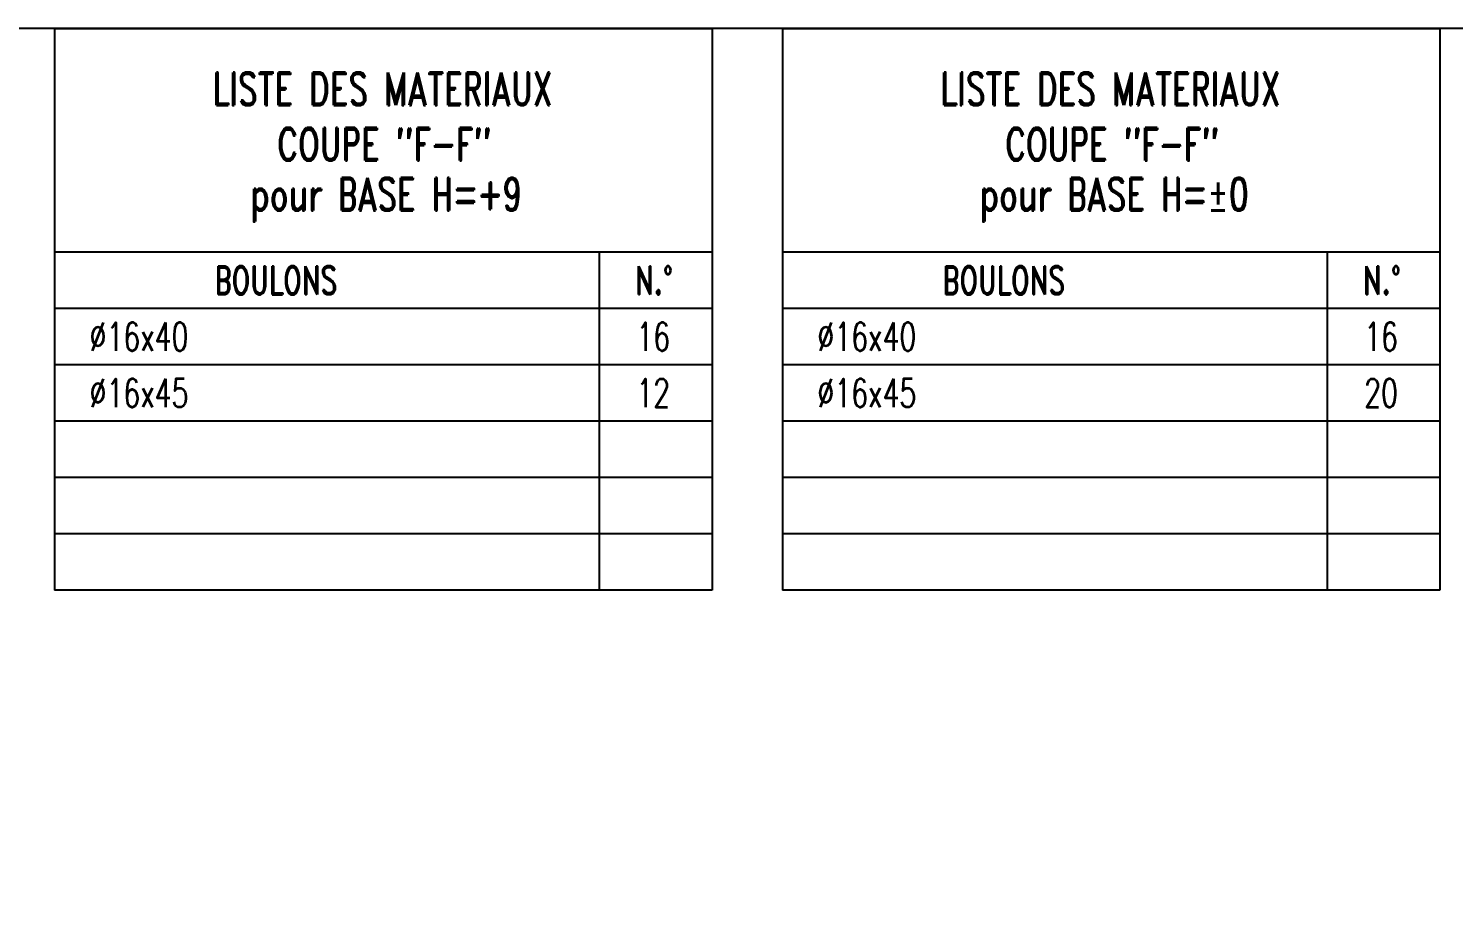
# Model space of a CAD drawing. Extents: x 533388 to 549608, y -20540 to -9060.
# Drawn here: x 545052 to 548087, y -10931 to -9060 of the extents above; entities that cross this region are included whole.
import ezdxf
from ezdxf.enums import TextEntityAlignment as Align

# ---------------------------------------------------------------- set-up
doc = ezdxf.new("R2010")
doc.units = 0
doc.header["$LTSCALE"] = 200
doc.header["$MEASUREMENT"] = 0
for name, color, linetype in [('LM', 7, 'CONTINUOUS'), ('LP', 3, 'CONTINUOUS'), ('LS', 7, 'CONTINUOUS')]:
    doc.layers.add(name, color=color, linetype=linetype)
doc.styles.add('RD', font='ROMAND8.SHX', dxfattribs={"width": 0.7})
doc.styles.add('RS', font='ROMANS8.shx', dxfattribs={"width": 0.7})

msp = doc.modelspace()

# ---------------------------------------------------------------- linework, layer by layer
at = {"layer": 'LP'}
for p, q in [((545107.579, -9060.123), (545107.579, -10256.023)), ((545107.579, -9060.123), (546507.578, -9060.123)), ((546507.578, -9060.123), (546507.578, -10256.023)), ((546657.578, -9060.123), (546657.578, -10256.023)), ((546657.578, -9060.123), (548057.578, -9060.123)), ((548057.578, -9060.123), (548057.578, -10256.023)), ((546507.578, -9536.107), (545107.579, -9536.107)), ((548057.578, -9536.107), (546657.578, -9536.107)), ((546507.578, -9656.09), (545107.579, -9656.09)), ((548057.578, -9656.09), (546657.578, -9656.09))]:
    msp.add_line(p, q, dxfattribs=at)
at = {"layer": 'LS', "color": 3}
for p, q in [((546267.308, -9536.107), (546267.308, -10256.023)), ((546267.308, -9536.107), (546267.308, -10256.023)), ((547817.308, -9536.107), (547817.308, -10256.023)), ((547817.308, -9536.107), (547817.308, -10256.023)), ((546507.578, -10256.023), (545107.579, -10256.023)), ((548057.578, -10256.023), (546657.578, -10256.023))]:
    msp.add_line(p, q, dxfattribs=at)
at = {"layer": 'LS', "color": 6}
for p, q in [((546507.578, -9776.073), (545107.579, -9776.073)), ((548057.578, -9776.073), (546657.578, -9776.073)), ((546507.578, -9896.073), (545107.579, -9896.073)), ((548057.578, -9896.073), (546657.578, -9896.073)), ((546507.578, -10016.056), (545107.579, -10016.056)), ((546507.578, -10016.073), (545107.579, -10016.073)), ((548057.578, -10016.056), (546657.578, -10016.056)), ((548057.578, -10016.073), (546657.578, -10016.073)), ((546507.578, -10136.056), (545107.579, -10136.056)), ((546507.578, -10136.073), (545107.579, -10136.073)), ((548057.578, -10136.056), (546657.578, -10136.056)), ((548057.578, -10136.073), (546657.578, -10136.073))]:
    msp.add_line(p, q, dxfattribs=at)
at = {"layer": 'LS', "color": 8}
msp.add_lwpolyline([(533387.578, -9060.123), (533387.578, -20540.123), (546107.578, -20540.123), (546107.578, -18940.123), (549607.578, -18940.123), (549607.578, -9060.123), (533387.578, -9060.123)], close=True, dxfattribs=at)

# ---------------------------------------------------------------- texts
at = {"layer": 'LM', "style": 'RD', "width": 0.7}
for s, p in [('LISTE DES MATERIAUX', (545805.887, -9188.478)), ('LISTE DES MATERIAUX', (547355.887, -9188.478)), ('COUPE "F-F"', (545809.802, -9306.48)), ('COUPE "F-F"', (547359.802, -9306.48)), ('pour BASE H=+9', (545813.718, -9424.483)), ('pour BASE H=%%P0', (547363.718, -9424.483))]:
    msp.add_text(s, height=69.993, dxfattribs=at).set_placement(p, align=Align.MIDDLE)
at = {"layer": 'LM', "char_height": 59.9916, "style": 'RD'}
for s, insert, attachment_point in [('BOULONS', (545448.625, -9596.098), 4), ('N.°', (546424.59, -9596.098), 6), ('BOULONS', (546998.625, -9596.098), 4), ('N.°', (547974.59, -9596.098), 6)]:
    msp.add_mtext(s, dxfattribs=dict(at, insert=insert, attachment_point=attachment_point))
at = {"layer": 'LS', "color": 7, "style": 'RS', "width": 0.7}
for s, p in [('∅16x40', (545181.962, -9746.06)), ('∅16x40', (546731.962, -9746.06)), ('∅16x45', (545181.962, -9866.06)), ('∅16x45', (546731.962, -9866.06))]:
    msp.add_text(s, height=59.9916, dxfattribs=at).set_placement(p)
for s, p in [('16', (546418.301, -9746.06)), ('16', (547968.301, -9746.06)), ('12', (546418.301, -9866.06)), ('20', (547968.301, -9866.06))]:
    msp.add_text(s, height=59.9916, dxfattribs=at).set_placement(p, align=Align.RIGHT)

doc.saveas('drawing.dxf')
